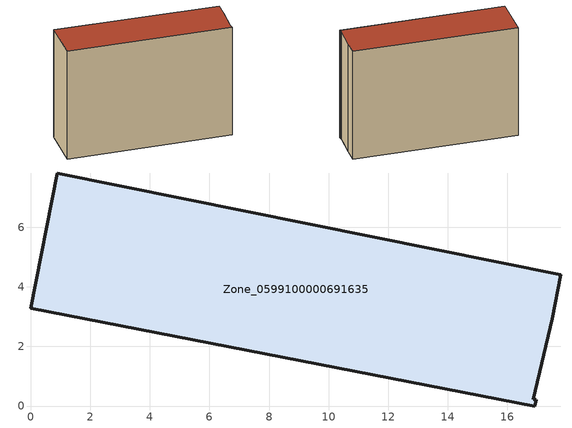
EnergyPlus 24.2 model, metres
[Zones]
Zone_0599100000691635
 floor ground (C_G): 0,3.28 0.9,7.82 17.79,4.4 17.5,2.93 16.87,0.23 16.96,0.21 16.92,0 z0
 wall outside (C_F): 0.9,7.82 0,3.28 16.92,0 16.96,0.21 16.87,0.23 17.5,2.93 17.79,4.4 0.9,7.82 z0:12.35
 roof outside (C_R): 16.92,0 16.96,0.21 16.87,0.23 17.5,2.93 17.79,4.4 0.9,7.82 0,3.28 z12.35
[BUILDING]
Pand.0599100000691635: North Axis=0; Terrain=City; Loads Convergence Tolerance Value=0.04; Temperature Convergence Tolerance Value=0.4; Solar Distribution=FullExterior; Maximum Number of Warmup Days=25; Minimum Number of Warmup Days=1
[Site:Location]
Rotterdam.The.Hague.AP_ZH_NLD Design_Conditions: Latitude=51.96; Longitude=4.45; Time Zone=1; Elevation=-4.5
[SITE:GROUNDTEMPERATURE:BUILDINGSURFACE]
18, 18, 18, 18, 18, 18, 18, 18, 18, 18, 18, 18
[MATERIAL] Thermal Absorptance=0.9; Solar Absorptance=0.7; Visible Absorptance=0.7
Name | Roughness | Thickness | Conductivity | Density | Specific Heat
G.TI.1946 | MediumSmooth | 0.15 | 1 | 540 | 1210
F.TI.1946 | Rough | 0.3 | 0.857143 | 1920 | 840
R.TI.1946 | MediumRough | 0.2 | 0.1 | 1500 | 1000
[CONSTRUCTION]
C_G: G.TI.1946
C_F: F.TI.1946
C_R: R.TI.1946
[ZONE]
Zone_0599100000691635: Type=1; Multiplier=1; Ceiling Height=Autocalculate; Volume=Autocalculate; Floor Area=autocalculate; Part of Total Floor Area=Yes
[ZONEINFILTRATION:DESIGNFLOWRATE]
Infil_Zone_0599100000691635: Zone or ZoneList or Space or SpaceList=Zone_0599100000691635; Schedule=AlwaysOn; Design Flow Rate Calculation Method=Flow/Area; Flow Rate per Floor Area=0.003; Constant Term Coefficient=1; Temperature Term Coefficient=0; Velocity Term Coefficient=0; Velocity Squared Term Coefficient=0
[HVACTEMPLATE:ZONE:IDEALLOADSAIRSYSTEM]
Zone_0599100000691635: Maximum Heating Supply Air Temperature=50; Minimum Cooling Supply Air Temperature=13; Maximum Heating Supply Air Humidity Ratio=0.0156; Minimum Cooling Supply Air Humidity Ratio=0.0077; Heating Limit=NoLimit; Cooling Limit=NoLimit; Dehumidification Control Type=ConstantSensibleHeatRatio; Cooling Sensible Heat Ratio=0.7; Dehumidification Setpoint=60; Humidification Control Type=None; Humidification Setpoint=30; Outdoor Air Method=None; Outdoor Air Flow Rate per Person=0.00944; Outdoor Air Flow Rate per Zone Floor Area=0; Outdoor Air Flow Rate per Zone=0; Demand Controlled Ventilation Type=None; Outdoor Air Economizer Type=NoEconomizer; Heat Recovery Type=None; Sensible Heat Recovery Effectiveness=0.7; Latent Heat Recovery Effectiveness=0.65
[ZONECONTROL:THERMOSTAT]
ThermostatControl_Zone_0599100000691635: Zone or ZoneList=Zone_0599100000691635; Control Type Schedule=DualSetpointControlType; Control 1=Thermostat_Zone_0599100000691635; Temperature Difference Between Cutout And Setpoint=0
[THERMOSTATSETPOINT:DUALSETPOINT]
Thermostat_Zone_0599100000691635: Heating Setpoint Temperature Schedule=HeatingSetpoint_Zone_0599100000691635; Cooling Setpoint Temperature Schedule=CoolingSetpoint_Zone_0599100000691635
[SCHEDULE:COMPACT]
HeatingSetpoint_Zone_0599100000691635: Through: 12/31, For: AllDays, Until: 24:00, 21
CoolingSetpoint_Zone_0599100000691635: Through: 12/31, For: AllDays, Until: 24:00, 24
DualSetpointControlType: Through: 12/31, For: AllDays, Until: 24:00, 4
AlwaysOn: Through: 12/31, For: AllDays, Until: 24:00, 1
